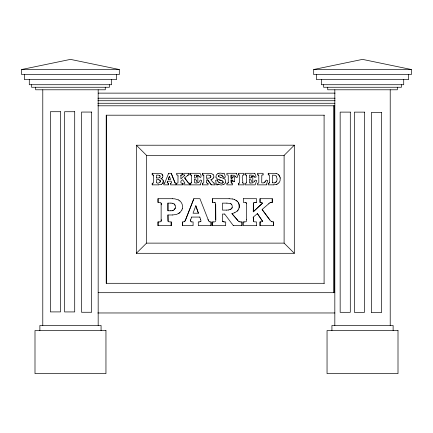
<?xml version="1.0" encoding="UTF-8"?>
<svg xmlns="http://www.w3.org/2000/svg" width="433" height="433" viewBox="0 0 433 433"><rect width="100%" height="100%" fill="white"/><g stroke="black" fill="none" stroke-linecap="round" stroke-linejoin="round"><path stroke-width="0.65" d="M191.608 182.179L191.565 182.883L191.559 175.213L190.217 174.894L190.217 173.297L199.884 173.297C201.637 174.375 201.437 179.673 199.267 176.68M246.583 182.179L246.242 183.175L245.17 183.256L245.192 184.859L255.189 184.859L256.704 180.561L255.172 180.036L254.274 181.687M229.16 198.704L212.484 198.704L212.484 202.547L215.109 202.741L215.629 203.234L215.775 219.677C216.072 221.144 215.147 222.151 213.691 221.94M213.826 177.124L213.794 175.722L213.079 174.445M239.168 207.629L239.092 204.365L238.453 202.763M246.675 219.58L246.518 221.166L245.912 221.756L244.374 221.94M268.622 183.256L269.564 182.894L269.629 175.89L269.31 174.975L268.622 174.894M269.564 182.894L269.629 182.206M182.347 208.5L182.558 206.839A7.81 7.805 -90 0 0 181.021 202.151L179.836 200.923M225.728 182.093L225.366 179.771L223.969 178.515M158.922 221.94L160.567 221.766L161.13 221.214L161.303 219.661M227.753 183.219L228.256 182.445L228.256 175.798L227.947 174.97L226.86 174.894L226.881 173.297L236.44 173.297M228.223 182.85L228.272 182.445M196.371 176.826L195.927 177.931L194.466 178.028L194.487 175.143M254.821 173.297L256.157 176.951L254.636 177.492C253.998 175.186 251.427 174.894 249.419 175.143L249.419 178.028L250.902 177.931L251.308 176.388L252.802 176.388M251.232 177.633L251.329 176.826M170.223 210.768C173.877 211.699 177.373 207.277 174.472 204.349M210.633 177.465C211.867 175.046 208.111 174.889 206.655 175.192L206.676 178.185M210.844 177.081L210.909 176.621M184.48 175.565L180.859 178.91L180.945 175.213L181.914 174.894M180.88 175.836L180.945 175.213M255.719 202.433L254.128 202.568L253.457 203.169L253.256 211.797L262.387 203.294L262.279 202.568L261.099 202.433M254.128 202.568L253.505 203.169L253.305 204.62L253.305 211.797M156.454 182.179C157.428 185.329 163.073 180.523 158.803 179.722M163.273 180.842L162.835 183.267L161.244 184.453M163.387 181.573L162.813 183.267M231.807 178.25L232.819 177.806L232.9 177.14M232.819 177.806L232.9 176.529L234.41 176.529L234.388 181.698M223.017 182.602L223.228 182.022M223.195 182.315L222.746 181.167M170.856 183.251L171.695 182.834L171.17 181.167L167.658 181.167L167.095 182.823L168.296 183.256L168.296 184.859L163.804 184.859L163.804 183.256L164.453 183.181M191.272 221.864L190.282 220.938L191.646 217.068M190.639 219.796L190.282 220.938M200.598 219.526L201.015 220.954L200.544 221.642L200.907 221.328M218.578 175.533L218.568 176.269M213.848 177.124L212.944 178.629M238.756 208.944C240.169 205.886 238.94 202.011 236.066 200.268M181.849 210.021L182.396 208.5M225.75 182.093L225.133 183.365L223.904 184.409M276.665 181.243L277.158 179.04L276.2 176.047M200.208 184.859L201.746 180.561C199.553 178.672 199.894 182.407 197.984 182.694M266.252 184.859L267.794 180.583L266.252 180.058L264.763 182.358L263.318 182.953L261.716 182.823L261.786 175.192L263.091 174.894M189.005 173.297L183.754 173.297L183.776 174.894L184.821 175.127L184.458 175.565M168.269 179.522L169.449 176.345L170.586 179.522L168.269 179.522L169.465 176.345M167.246 182.336L167.679 181.167M195.819 205.816L193.026 213.22L198.428 213.22L195.819 205.816L198.379 213.22M168.637 173.297L164.762 182.959M193.881 198.704L185.551 219.948L184.886 221.247L184.122 221.766L182.607 221.94L182.607 225.674L193.091 225.674L193.091 221.94L191.229 221.864M219.444 182.683C217.62 182.25 217.772 178.813 215.58 180.372L216.424 184.859L217.658 184.859L217.999 184.025L218.838 184.501M217.658 184.859L218.021 184.025M175.349 208.013L174.201 209.778M231.72 208.425C232.878 206.774 232.245 204.078 230.194 203.494M232.207 207.526L231.769 208.425L229.961 209.675M159.907 177.314C161.054 175.17 157.845 174.856 156.454 175.159L156.47 177.979M160.031 182.304L160.286 181.828M238.805 208.944L237.111 211.142L234.718 212.717M181.898 210.021L179.857 212.641L178.401 213.664M136.352 145.223L294.31 145.185L294.31 253.305L136.379 253.305L136.352 145.223L146.554 155.371L284.129 155.371L294.31 145.185M294.31 253.305L284.129 243.124L146.554 243.124L136.352 253.273M162.402 177.676L162.965 176.107L161.92 174.077M265.824 181.043L264.098 182.737M276.687 181.243L275.431 182.591L274.517 182.905M183.987 183.256L184.918 183.051L182.612 179.679L180.859 181.194L180.94 182.953L182.288 183.256L182.288 184.859L176.626 184.859L176.648 183.256L177.968 182.926L178.017 175.933M256.542 225.674L256.59 221.94L253.998 221.777L253.451 221.231L253.256 217.128L257.391 213.588L262.734 221.458L260.563 221.94M237.16 211.142L238.118 210.119M262.338 203.294L253.256 211.797M161.996 178.098L162.418 177.676M191.586 182.883L190.217 183.256L190.217 184.859L200.23 184.859M218.557 175.533C220.327 173.958 223.006 175.82 223.829 177.611L225.376 177.173L224.359 173.297L223.179 173.297L222.854 173.877A4.817 4.817 0 0 0 220.895 173.151L218.957 173.216M159.923 177.314L158.581 177.936L156.454 177.979M210.654 177.465L209.253 178.142L206.655 178.185M223.038 182.602L222.405 183.04M254.29 181.687L252.114 182.932M278.782 182.986L276.454 184.447L273.559 184.859M189.589 184.859L189.605 183.256L188.599 183.11L184.642 177.92L188.323 174.932M272.124 221.853L271.372 221.593L269.856 219.991L262.084 209.485L268.644 203.846M275.448 182.591L276.14 182.044M187.435 175.5L187.96 175.094M268.601 203.846L269.873 202.898M179.901 212.641L176.691 214.395L172.523 214.979M164.437 183.181L164.784 182.959M184.079 221.766L184.842 221.247L185.508 219.948L193.838 198.704L199.938 198.704L208.646 220.868M161.46 178.456L162.012 178.098M211.921 179.305L212.966 178.629M217.902 173.579L216.348 174.835L215.926 177.162M231.033 209.144L228.494 210M269.824 202.898L270.674 202.52M223.921 184.409L221.295 185.053L218.822 184.501M161.477 178.456L160.778 178.748L162.039 179.202L163.024 180.177M276.433 184.447L277.196 184.177M217.88 173.579L218.979 173.216M211.937 179.305L210.719 179.695L213.642 183.002M237.749 220.375L231.92 213.626L234.767 212.717M198.005 182.694L196.154 183.007M172.047 210.654L173.314 210.33M221.94 183.159L222.421 183.04M161.265 184.453L158.283 184.859M21.65 69.518L70.476 59.381L119.302 69.518L119.302 74.584L21.65 74.584L21.65 69.518L119.302 69.518M313.698 69.518L362.524 59.381L411.35 69.518L411.35 74.584L313.698 74.584L313.698 69.518L411.35 69.518M199.056 221.923L200.587 221.642M243.46 174.894C240.64 175.446 243.606 181.032 242.642 182.942L243.974 183.256L243.958 184.859L238.318 184.859M238.772 183.256L239.655 182.964L239.725 175.933L239.417 174.964L238.318 174.894M274.533 182.905L272.492 182.791L272.471 175.143L274.825 175.241L276.222 176.047M227.774 183.219L226.86 183.256L226.86 184.859L232.521 184.859L232.521 183.256L231.152 182.953L231.076 179.933L232.656 180.155M252.13 182.932L250.144 183.007M188.301 174.932L189.005 174.894L188.983 173.297M270.63 202.52L271.854 202.433M221.961 183.159L220.045 182.97M226.437 210.108L228.543 210M203.077 174.937L202.39 174.948L202.39 173.297L211.044 173.422L213.101 174.445M170.873 183.251L170.521 183.256L170.521 184.859L176.009 184.859M199.099 221.923L198.282 221.94L198.33 225.674L211.082 225.674L211.082 221.94L209.875 221.858M98.167 93.127L335.088 93.127M97.923 98.199L335.088 98.199M97.923 100.732L335.077 100.732M97.869 103.265L334.942 103.265M97.869 105.798L334.844 105.798M324.344 115.194L106.204 115.194L106.204 283.301L324.344 283.301M153.618 175.858L153.298 174.981L152.227 174.894L152.227 173.297L160.156 173.384L161.937 174.077M168.616 173.297L171.235 173.297L174.948 182.796L176.009 183.256L175.987 184.859M181.892 174.894L182.288 174.894L182.288 173.297L176.626 173.297L176.626 174.894L177.719 174.981L178.039 175.933M254.842 173.297L245.17 173.297L245.192 174.894L245.706 174.894M268.222 173.297L276.151 173.46M243.443 174.894L243.974 174.894L243.958 173.297L238.318 173.297L238.334 174.894M266.268 184.859L257.429 184.859L257.451 183.256L258.512 183.164L258.842 182.385L258.761 175.246L257.429 174.894L257.451 173.297L263.091 173.297L263.069 174.894M268.639 174.894L268.222 174.894L268.238 173.297M258.523 174.981L258.041 174.894M153.547 175.203L153.547 182.953L152.227 183.256L152.227 184.859L158.299 184.859M191.538 175.213L191.608 175.885M194.466 175.143L196.246 175.143M246.566 182.179L246.496 175.213L246.566 175.885M203.055 174.937L203.737 175.241L203.802 175.782L203.759 182.91L202.39 183.256L202.39 184.859L208.067 184.859L208.067 183.256L207.515 183.256M231.828 178.25L231.076 178.25L231.076 175.186L233.782 175.246L235.552 176.291M194.466 179.646L195.927 179.727L196.371 180.783M249.965 179.646L249.419 179.646L249.44 182.304L249.484 182.818L250.16 183.007M215.049 184.859L211.326 184.859L207.634 179.874L206.655 179.874L206.676 182.179M232.9 181.698L234.41 181.698M272.492 182.791L272.471 182.342M242.621 182.942L242.561 182.271M196.176 183.007L194.504 182.818L194.487 179.646M175.181 183.099L171.214 173.297M231.39 183.181L231.098 179.933M168.296 183.256L168.28 184.859M184.009 183.256L183.754 184.859L189.605 184.859M238.794 183.256L238.318 183.256L238.334 184.859M268.222 183.256L268.639 183.256M273.575 184.859L268.222 184.859L268.238 183.256M172.312 198.704L158.013 198.704L158.013 202.433L160.654 202.617L161.146 203.196L161.303 204.831M243.384 198.704L256.59 198.704L256.542 202.433M255.67 202.433L256.59 202.433M261.148 202.433L260.022 202.433L260.022 198.704L272.26 198.704L272.26 202.433L271.805 202.433M246.501 203.245L245.89 202.633L246.453 203.245L246.675 204.847L246.626 219.58M215.109 202.741L214.086 202.53M170.965 203.109L167.923 203.109L167.923 210.768L170.272 210.768M226.924 203.131L222.438 203.131L222.481 210.108L226.481 210.108M161.146 203.196L161.13 221.214M231.92 213.626L237.517 220.083M224.722 214.054L222.438 214.054L222.638 221.198L223.13 221.756L222.638 221.198M172.567 214.979L167.923 214.979L168.058 221.225L168.589 221.766L171.219 221.94L171.219 225.674L158.013 225.674L158.013 221.94L158.971 221.94M191.602 217.068L199.846 217.068M253.256 217.128L253.451 221.231M168.058 221.225L167.972 214.979M262.685 221.458L257.343 213.588M182.607 221.94L182.656 225.674M211.082 221.94L211.033 225.674M224.446 221.94L225.728 221.94L225.68 225.674L212.484 225.674L212.484 221.94L213.734 221.94M240.813 221.94L242.02 221.94L242.02 225.674L233.333 225.674M243.384 221.94L244.423 221.94M260.606 221.94L260.022 221.94L260.022 225.674L273.672 225.674L273.672 221.94L271.323 221.593M256.59 225.674L243.384 225.674L243.427 221.94M98.167 292.692L334.823 292.692M97.755 312.967L334.915 312.967M226.881 203.131L230.242 203.494M158.824 179.722L156.454 179.679L156.47 182.179M172.264 198.704L174.786 198.839L178.472 199.943M196.23 175.143L198.276 175.592M229.111 198.704L232.673 198.991M249.944 179.646L251.21 180.041L251.329 181.286L252.802 181.286L252.785 176.388M170.916 203.109L172.794 203.31M239.573 221.804L240.862 221.94M245.684 174.894L246.512 175.213M207.537 183.256L206.72 182.937L206.655 182.179M223.082 221.756L224.494 221.94M245.939 202.633L243.384 202.433L243.427 198.704M196.999 175.186L197.665 175.322M232.624 198.991L234.486 199.456M276.13 173.46L277.58 173.952L279.128 175.289M220.17 177.254L223.991 178.515M217.258 179.083L222.097 180.815M219.109 179.901L221.041 180.464M188.62 183.11L188.945 183.219M220.191 177.254L218.827 176.632M209.924 221.858L209.15 221.572L207.981 219.526M220.067 182.97L218.833 182.282M172.751 203.31L174.115 203.921M221.057 175.1L222.984 176.41M159.257 175.3L159.642 175.479M234.437 199.456L237.479 201.383M213.621 183.002L215.049 183.256L215.028 184.859M238.686 221.35L239.622 221.804M210 175.354L210.384 175.549M222.075 180.815L222.768 181.167M178.423 199.943L179.879 200.923M217.279 179.083L215.905 177.162M198.254 175.592L198.812 176.047M237.701 220.375L238.735 221.35M231.092 203.965L231.758 204.625M159.831 180.085L160.367 181.27M278.657 174.764L280.07 177.303M174.066 203.921L175.138 205.199M218.551 176.269L218.849 176.632M253.749 176.047L254.225 176.68M198.79 176.047L199.288 176.68M207.618 179.874L211.326 184.859M224.678 214.054L233.382 225.674M262.133 209.485L269.905 219.991M184.664 177.92L187.992 182.417M217.463 180.653L217.848 181.254M232.635 180.155L232.922 180.951M235.53 176.291L236.25 177.508L237.749 176.983L236.418 173.297M162.483 174.661L162.83 175.349M159.939 175.76L160.107 176.112M279.501 175.89L279.821 176.567M163.003 180.177L163.295 180.842M199.797 217.068L200.647 219.526M280.048 177.303L280.205 178.104M232.84 180.48L232.922 181.698M203.721 175.241L203.781 175.782M280.183 178.104L280.135 180.155A5.385 5.38 -90 0 1 278.76 182.986M408.552 74.584L408.552 79.656L316.496 79.656L316.496 74.584M403.718 79.656L403.718 84.722L321.329 84.722L321.329 79.656M401.456 84.722L401.456 87.255L323.586 87.255L323.586 84.722M397.315 87.255L397.315 89.788L327.732 89.788L327.732 87.255M393.121 330.541L393.121 325.47L331.927 325.47L331.927 330.541M390.214 89.788L390.214 325.47M334.828 89.788L334.828 325.47M334.406 105.798L334.406 292.692M333.475 105.798L333.475 292.692M324.09 115.194L324.09 283.301M284.108 155.333L284.108 243.157M273.624 221.94L273.624 225.674M272.211 198.704L272.211 202.433M260.065 198.704L260.065 202.433M260.065 221.94L260.065 225.674M241.971 221.94L241.971 225.674M231.098 175.186L231.098 178.25M215.731 204.5L215.731 219.677M212.533 198.704L212.533 202.547M212.533 221.94L212.533 225.674M202.411 173.297L202.411 174.948M202.411 183.256L202.411 184.859M196.355 176.826L196.355 176.388L197.849 176.388L197.849 181.286L196.355 181.286L196.355 180.783M190.239 173.297L190.239 174.894M190.239 183.256L190.239 184.859M182.266 173.297L182.266 174.894M182.266 183.256L182.266 184.859M171.17 221.94L171.17 225.674M167.972 203.109L167.972 210.768M158.056 198.704L158.056 202.433M158.056 221.94L158.056 225.674M152.248 173.297L152.248 174.894M152.248 183.256L152.248 184.859M146.554 155.371L146.554 243.124M116.504 74.584L116.504 79.656L24.448 79.656L24.448 74.584M111.671 79.656L111.671 84.722L29.282 84.722L29.282 79.656M109.414 84.722L109.414 87.255L31.544 87.255L31.544 84.722M106.458 115.194L106.458 283.301M105.268 87.255L105.268 89.788L35.685 89.788L35.685 87.255M101.073 330.541L101.073 325.47L39.879 325.47L39.879 330.541M98.172 89.788L98.172 325.47M42.786 89.788L42.786 325.47M60.501 111.709L50.363 111.709L50.363 311.906L60.501 311.906L60.501 111.709M74.709 111.725L64.571 111.725L64.571 311.928L74.709 311.928L74.709 111.725M91.672 112.06L81.534 112.06L81.534 312.263L91.672 312.263L91.672 112.06M350.297 112.115L340.159 112.115L340.159 312.312L350.297 312.312L350.297 112.115M364.505 112.131L354.367 112.131L354.367 312.334L364.505 312.334L364.505 112.131M381.468 112.472L371.33 112.472L371.33 312.669L381.468 312.669L381.468 112.472M105.955 330.541L34.997 330.541L34.997 373.619L105.955 373.619L105.955 330.541M398.003 330.541L327.045 330.541L327.045 373.619L398.003 373.619L398.003 330.541"/></g></svg>
